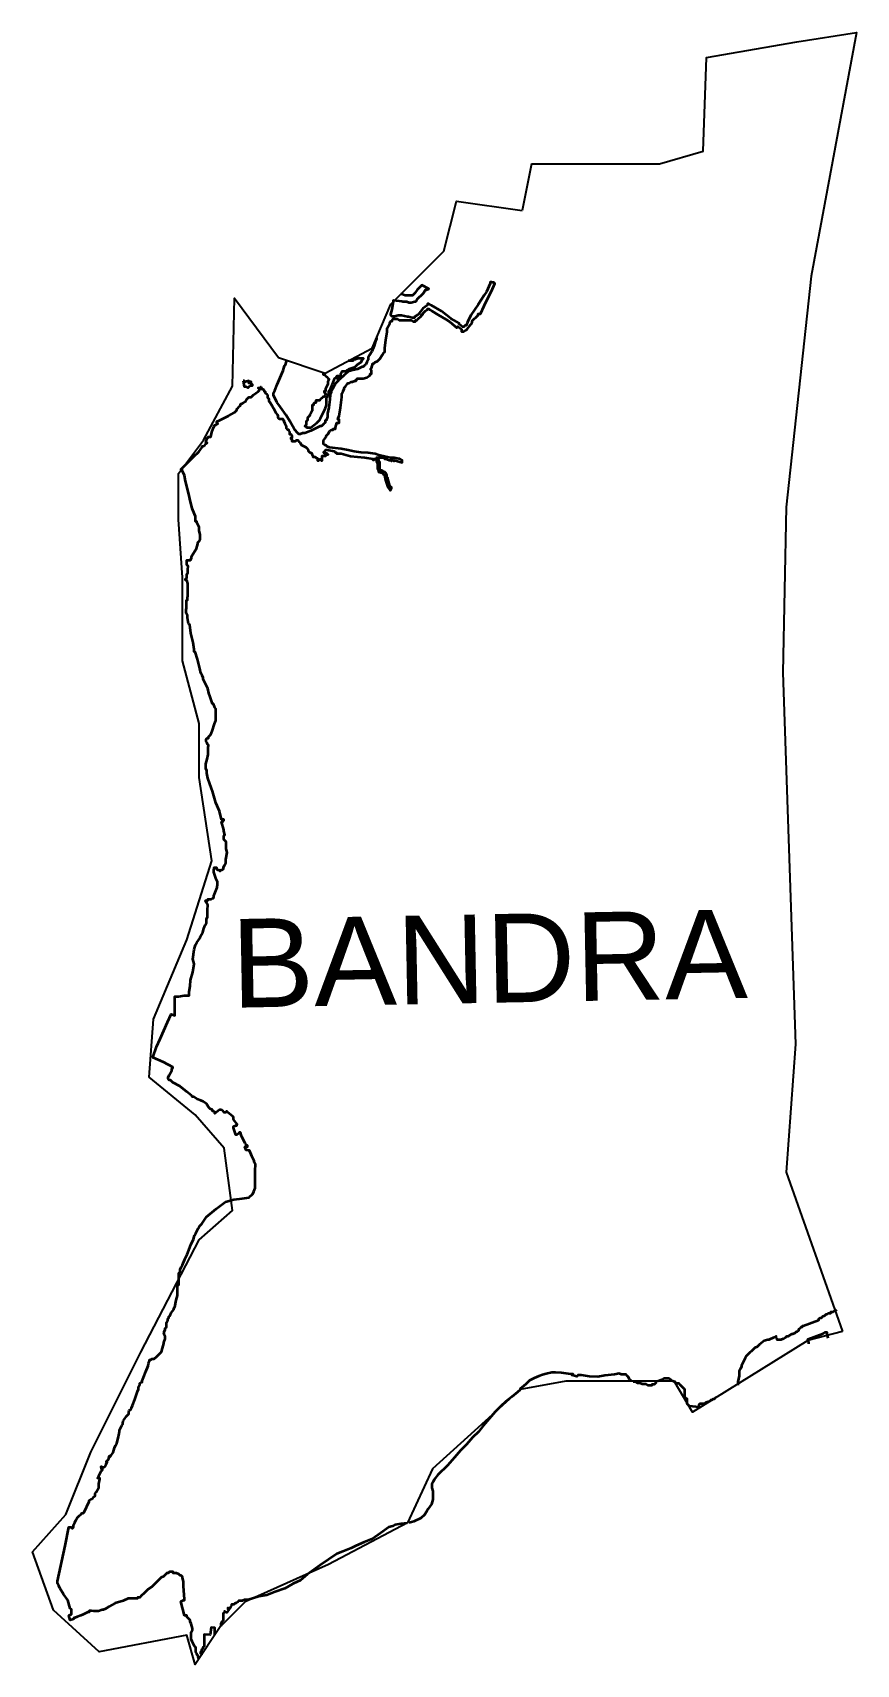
# Model space of a CAD drawing. Header units: metres. Extents: x 270268 to 273055, y 2106718 to 2112242.
import ezdxf

# ---------------------------------------------------------------- set-up
doc = ezdxf.new("R2010")
doc.units = ezdxf.units.M
doc.layers.add('HIGH TIDE LINE', color=7, linetype='Continuous', true_color=0xff00c5)
doc.layers.add('village', color=3, linetype='Continuous')
doc.layers.add('VILLAGE NAME', color=250, linetype='Continuous')

msp = doc.modelspace()

# ---------------------------------------------------------------- linework, layer by layer
at = {"color": 90}
msp.add_line((271955.8, 2111798.2), (271924.1, 2111639.6), dxfattribs=at)
at = {"layer": 'HIGH TIDE LINE', "lineweight": 35}
for points in [[(270830.5, 2106736.9), (270827.5, 2106743.1), (270827.5, 2106747), (270823.6, 2106751.1), (270823.6, 2106755.1), (270819.7, 2106759.1), (270819.7, 2106763.1), (270819.8, 2106767), (270819.9, 2106775), (270815.9, 2106779), (270808.2, 2106795.1), (270804.3, 2106803.1), (270804.3, 2106807.1), (270804.4, 2106815), (270804.4, 2106819), (270804.5, 2106823), (270804.5, 2106827), (270808.6, 2106834.9), (270808.6, 2106838.9), (270804.8, 2106854.9), (270801, 2106862.9), (270801, 2106866.9), (270797.1, 2106870.9), (270789.2, 2106878.9), (270789.2, 2106882.9), (270785.2, 2106883), (270781.3, 2106883), (270769.9, 2106931), (270777.9, 2106934.8), (270781.9, 2106934.8), (270781.9, 2106938.8), (270778.4, 2106982.6), (270778.6, 2106998.6), (270774.7, 2107010.6), (270774.8, 2107014.6), (270770.9, 2107018.6), (270766.9, 2107018.6), (270762.9, 2107022.7), (270755, 2107026.7), (270743.1, 2107026.9), (270743.1, 2107030.8), (270739.1, 2107030.9), (270735.1, 2107030.9), (270731.2, 2107031), (270727.1, 2107027), (270723.2, 2107027.1), (270711.1, 2107015.3), (270703.1, 2107011.4), (270691, 2106999.6), (270670.8, 2106979.9), (270658.8, 2106972), (270646.7, 2106960.2), (270634.6, 2106948.4), (270630.6, 2106944.5), (270626.6, 2106944.5), (270622.6, 2106944.6), (270622.6, 2106940.6), (270618.6, 2106940.6), (270610.6, 2106940.7), (270602.7, 2106940.8), (270598.7, 2106940.9), (270590.7, 2106941), (270574.7, 2106933.2), (270546.7, 2106925.5), (270526.7, 2106913.8), (270514.7, 2106906), (270506.6, 2106902.1), (270502.7, 2106902.1), (270490.7, 2106898.3), (270474.7, 2106898.4), (270466.8, 2106898.5), (270462.8, 2106898.6), (270458.8, 2106898.6), (270458.8, 2106894.6), (270454.8, 2106894.7), (270438.8, 2106886.9), (270430.7, 2106883), (270418.8, 2106879.2), (270410.7, 2106875.3), (270406.8, 2106875.3), (270406.7, 2106871.3), (270394.7, 2106867.5), (270390.9, 2106883.5), (270398.9, 2106887.4), (270399, 2106891.3), (270399.1, 2106899.3), (270399.1, 2106903.3), (270395.2, 2106907.3), (270387.5, 2106935.3), (270371.8, 2106955.4), (270360.1, 2106975.4), (270356.2, 2106983.5), (270352.3, 2106991.5), (270352.4, 2106999.4), (270377.7, 2107118.7), (270390.3, 2107182.3), (270394.3, 2107182.2), (270398.3, 2107182.2), (270402.2, 2107178.1), (270406.3, 2107182.1), (270406.3, 2107186.1), (270406.3, 2107190), (270410.4, 2107198), (270414.5, 2107205.9), (270418.6, 2107213.8), (270426.6, 2107221.7), (270430.6, 2107225.6), (270434.7, 2107229.6), (270438.7, 2107229.5), (270442.7, 2107233.5), (270459, 2107269.1), (270459.1, 2107273.1), (270467.1, 2107277), (270471.1, 2107280.9), (270475.1, 2107284.9), (270479.2, 2107288.8), (270479.3, 2107296.8), (270483.3, 2107300.7), (270491.4, 2107316.6), (270491.5, 2107320.5), (270491.5, 2107324.5), (270491.6, 2107328.5), (270495.7, 2107344.4), (270495.8, 2107348.4), (270487.8, 2107348.5), (270491.9, 2107356.4), (270500, 2107372.2), (270504.1, 2107376.2), (270504.1, 2107380.2), (270500.1, 2107380.2), (270504.1, 2107384.1), (270500.2, 2107384.2), (270500.2, 2107388.2), (270508.1, 2107384.1), (270512.2, 2107388), (270516.2, 2107396), (270520.3, 2107403.9), (270516.3, 2107403.9), (270520.3, 2107407.9), (270524.4, 2107411.8), (270528.5, 2107423.7), (270528.4, 2107419.7), (270532.5, 2107423.7), (270540.6, 2107435.5), (270544.7, 2107451.4), (270548.8, 2107459.3), (270552.9, 2107467.2), (270557.1, 2107483.1), (270561.2, 2107499), (270561.3, 2107507), (270561.3, 2107511), (270569.5, 2107526.8), (270573.5, 2107530.8), (270573.6, 2107534.7), (270573.7, 2107542.7), (270577.7, 2107546.6), (270585.8, 2107558.5), (270589.8, 2107562.4), (270593.8, 2107566.4), (270593.9, 2107570.4), (270594, 2107578.3), (270598, 2107578.3), (270602, 2107586.2), (270606.1, 2107594.1), (270614.3, 2107614), (270622.6, 2107641.7), (270626.7, 2107649.7), (270626.7, 2107653.6), (270626.7, 2107657.6), (270630.8, 2107665.6), (270630.9, 2107669.5), (270634.9, 2107673.5), (270638.9, 2107673.4), (270638.9, 2107677.4), (270643, 2107689.3), (270651.2, 2107709.1), (270659.4, 2107729), (270659.5, 2107736.9), (270663.6, 2107744.9), (270663.6, 2107748.8), (270667.6, 2107748.8), (270671.6, 2107752.7), (270679.6, 2107752.6), (270687.7, 2107760.5), (270695.7, 2107768.4), (270703.8, 2107776.3), (270707.9, 2107788.2), (270712.1, 2107804.1), (270712.1, 2107808), (270716.2, 2107820), (270716.3, 2107827.9), (270712.4, 2107835.9), (270712.5, 2107839.9), (270712.5, 2107843.9), (270716.6, 2107851.8), (270716.6, 2107855.8), (270720.7, 2107859.7), (270720.8, 2107875.7), (270724.9, 2107883.6), (270725, 2107887.6), (270729, 2107891.5), (270729, 2107895.5), (270733.1, 2107899.4), (270737.1, 2107907.4), (270745.2, 2107919.2), (270745.3, 2107923.2), (270749.3, 2107927.1), (270753.6, 2107951), (270757.7, 2107966.9), (270757.9, 2107978.8), (270757.9, 2107986.8), (270758, 2107994.8), (270758.1, 2108002.7), (270762.1, 2108002.7), (270762.2, 2108006.7), (270762.3, 2108018.6), (270762.5, 2108038.5), (270762.6, 2108042.5), (270766.6, 2108046.5), (270766.7, 2108054.4), (270770.7, 2108062.3), (270774.8, 2108070.3), (270783, 2108090.1), (270791.2, 2108105.9), (270803.5, 2108137.7), (270811.7, 2108157.5), (270815.8, 2108169.4), (270819.9, 2108177.3), (270828, 2108193.2), (270832.1, 2108201.1), (270840.1, 2108209), (270856.3, 2108232.7), (270888.5, 2108260.2), (270920.6, 2108283.7), (270948.6, 2108291.4), (270976.5, 2108295.1), (271000.5, 2108298.8), (271004.5, 2108302.7), (271008.5, 2108306.6), (271012.6, 2108310.6), (271016.6, 2108318.5), (271020.7, 2108330.4), (271020.8, 2108334.4), (271020.9, 2108342.4), (271021.1, 2108362.3), (271021.4, 2108390.2), (271021.7, 2108410.1), (271017.8, 2108418.1), (271017.8, 2108422.1), (271010, 2108438.1), (271002.3, 2108458.1), (270998.3, 2108458.1), (270990.3, 2108458.2), (270986.5, 2108470.2), (270994.5, 2108470.1), (270994.5, 2108474.1), (270990.5, 2108474.2), (270990.6, 2108478.2), (270986.6, 2108482.2), (270974.9, 2108506.2), (270971.1, 2108518.2), (270967.1, 2108518.3), (270963.1, 2108514.3), (270959.1, 2108510.4), (270955.1, 2108510.4), (270947.4, 2108534.4), (270947.4, 2108538.4), (270955.4, 2108542.3), (270959.4, 2108542.2), (270959.5, 2108546.2), (270947.7, 2108562.3), (270947.8, 2108570.3), (270943.9, 2108574.3), (270928.1, 2108586.4), (270924.1, 2108590.5), (270920.1, 2108586.5), (270916.1, 2108586.6), (270912.2, 2108590.6), (270908.2, 2108594.6), (270904.3, 2108594.7), (270900.3, 2108594.7), (270884.2, 2108582.9), (270884.2, 2108586.9), (270880.3, 2108591), (270876.3, 2108591), (270876.4, 2108595), (270868.5, 2108599.1), (270864.5, 2108603.1), (270856.7, 2108615.1), (270844.8, 2108623.2), (270836.9, 2108627.3), (270825, 2108631.4), (270813.1, 2108639.5), (270809.2, 2108639.6), (270805.2, 2108643.6), (270789.4, 2108655.7), (270765.8, 2108675.9), (270742, 2108688.1), (270738.1, 2108692.2), (270734.1, 2108696.2), (270730.1, 2108696.2), (270726.2, 2108700.3), (270726.3, 2108704.2), (270730.3, 2108712.2), (270738.5, 2108728), (270738.5, 2108732), (270742.6, 2108739.9), (270710.9, 2108756.2), (270675.2, 2108772.6), (270687.6, 2108808.3), (270699.9, 2108836), (270712.1, 2108863.8), (270724.4, 2108891.5), (270736.7, 2108919.3), (270748.6, 2108915.1), (270749.1, 2108962.9), (270749.2, 2108974.9), (270749.3, 2108978.9), (270753.3, 2108978.8), (270757.2, 2108978.8), (270761.2, 2108978.7), (270781.2, 2108982.5), (270793.1, 2108982.4), (270797.1, 2108982.3), (270797.2, 2108986.3), (270797.3, 2108994.3), (270801.5, 2109014.1), (270801.7, 2109034), (270810, 2109061.8), (270814.3, 2109089.7), (270810.5, 2109105.7), (270814.8, 2109137.5), (270819, 2109153.4), (270823.1, 2109161.3), (270835.2, 2109177.1), (270835.2, 2109181.1), (270843.4, 2109196.9), (270847.5, 2109208.8), (270851.6, 2109220.7), (270855.7, 2109228.6), (270855.8, 2109240.6), (270859.9, 2109248.5), (270859.9, 2109252.5), (270860, 2109256.5), (270860.2, 2109272.4), (270860.3, 2109288.3), (270856.4, 2109296.4), (270852.6, 2109304.4), (270860.5, 2109304.3), (270860.6, 2109308.3), (270864.5, 2109308.2), (270868.5, 2109308.2), (270872.5, 2109308.1), (270876.5, 2109312.1), (270880.5, 2109312), (270880.6, 2109316), (270880.6, 2109320), (270892.9, 2109347.7), (270892.9, 2109351.7), (270893, 2109355.7), (270893, 2109359.7), (270893.1, 2109363.7), (270893.1, 2109367.7), (270889.2, 2109375.7), (270881.5, 2109399.7), (270881.6, 2109403.6), (270881.6, 2109407.6), (270881.7, 2109411.6), (270881.7, 2109415.6), (270885.7, 2109415.5), (270889.7, 2109415.5), (270889.6, 2109411.5), (270893.6, 2109407.5), (270897.5, 2109407.4), (270901.5, 2109403.4), (270905.5, 2109407.4), (270909.5, 2109407.3), (270913.5, 2109411.2), (270913.6, 2109415.2), (270917.6, 2109423.1), (270921.7, 2109431.1), (270921.8, 2109443), (270926.1, 2109466.9), (270922.3, 2109478.9), (270922.5, 2109502.8), (270918.6, 2109506.8), (270914.6, 2109510.8), (270914.7, 2109518.8), (270914.8, 2109522.8), (270918.8, 2109526.7), (270915, 2109538.7), (270915, 2109542.7), (270907.4, 2109570.7), (270911.3, 2109570.6), (270915.4, 2109574.6), (270915.4, 2109578.5), (270907.5, 2109578.6), (270899.8, 2109606.6), (270888.2, 2109634.6), (270876.7, 2109674.6), (270872.8, 2109682.6), (270861.2, 2109718.6), (270857.4, 2109734.6), (270857.5, 2109742.5), (270853.6, 2109750.5), (270853.7, 2109758.5), (270853.8, 2109766.5), (270858, 2109782.4), (270862.1, 2109798.3), (270862.3, 2109810.2), (270862.4, 2109822.2), (270862.5, 2109830.1), (270858.6, 2109834.2), (270858.6, 2109838.1), (270854.7, 2109842.2), (270854.7, 2109846.1), (270854.8, 2109850.1), (270858.8, 2109854.1), (270862.8, 2109854), (270862.8, 2109858), (270866.8, 2109861.9), (270870.9, 2109865.9), (270875, 2109877.8), (270883.2, 2109901.6), (270887.4, 2109913.5), (270887.4, 2109917.5), (270887.5, 2109929.4), (270887.6, 2109937.4), (270887.7, 2109945.4), (270887.8, 2109953.3), (270883.9, 2109957.4), (270880, 2109969.4), (270876, 2109969.4), (270868.3, 2109993.4), (270864.5, 2110005.4), (270860.7, 2110021.4), (270845.1, 2110053.4), (270845.2, 2110057.4), (270841.3, 2110065.4), (270837.4, 2110073.4), (270833.6, 2110089.4), (270826, 2110121.4), (270818.3, 2110145.3), (270814.3, 2110145.4), (270814.4, 2110153.4), (270810.7, 2110177.3), (270803.1, 2110209.3), (270799.4, 2110237.2), (270795.5, 2110241.2), (270791.7, 2110261.2), (270791.8, 2110265.2), (270791.8, 2110269.1), (270787.9, 2110277.2), (270788, 2110289.1), (270788.1, 2110293.1), (270788.2, 2110301.1), (270788.2, 2110305), (270788.3, 2110309), (270788.3, 2110313), (270788.4, 2110317), (270788.4, 2110321), (270792.4, 2110320.9), (270792.4, 2110324.9), (270792.5, 2110328.9), (270792.6, 2110336.9), (270792.7, 2110344.8), (270792.7, 2110348.8), (270792.8, 2110352.8), (270792.8, 2110360.8), (270793, 2110376.7), (270789.2, 2110388.7), (270785.2, 2110388.7), (270785.2, 2110392.7), (270789.3, 2110396.7), (270789.3, 2110400.6), (270789.4, 2110404.6), (270789.4, 2110408.6), (270793.4, 2110412.5), (270793.5, 2110416.5), (270793.5, 2110420.5), (270793.6, 2110424.5), (270793.7, 2110436.4), (270789.8, 2110440.5), (270789.9, 2110456.4), (270801.9, 2110456.3), (270806, 2110464.2), (270806, 2110468.2), (270822.3, 2110495.9), (270826.4, 2110511.8), (270826.5, 2110515.8), (270830.5, 2110519.7), (270834.6, 2110527.6), (270834.6, 2110531.6), (270834.7, 2110535.6), (270834.8, 2110543.5), (270830.9, 2110555.5), (270831, 2110567.5), (270823.3, 2110583.5), (270823.3, 2110587.5), (270819.3, 2110587.5), (270819.4, 2110595.5), (270819.5, 2110603.5), (270815.6, 2110611.5), (270807.9, 2110631.5), (270800.3, 2110663.5), (270796.5, 2110679.4), (270785, 2110723.4), (270781.3, 2110743.3), (270773.5, 2110759.4), (270773.5, 2110763.3), (270769.5, 2110763.4), (270773.6, 2110767.3), (270781.6, 2110775.2), (270789.7, 2110783.1), (270797.7, 2110791), (270805.8, 2110798.8), (270813.8, 2110806.7), (270830, 2110822.5), (270842.1, 2110838.3), (270842.1, 2110842.2), (270846.1, 2110842.2), (270850.1, 2110846.1), (270854.2, 2110850.1), (270858.2, 2110854), (270854.2, 2110854.1), (270858.4, 2110870), (270862.4, 2110869.9), (270862.4, 2110873.9), (270866.4, 2110873.8), (270870.4, 2110873.8), (270874.5, 2110889.7), (270878.6, 2110901.6), (270882.7, 2110909.5), (270882.8, 2110913.5), (270886.7, 2110913.5), (270890.8, 2110917.4), (270894.8, 2110917.3), (270890.8, 2110921.4), (270890.9, 2110925.4), (270898.9, 2110929.2), (270930.9, 2110944.8), (270951, 2110956.5), (270955, 2110960.5), (270959, 2110964.4), (270959.1, 2110968.4), (270963.1, 2110972.3), (270967.1, 2110976.3), (270971.2, 2110980.2), (270971.2, 2110984.2), (270979.2, 2110988.1), (270987.2, 2110992), (270991.3, 2110999.9), (270995.3, 2111003.8), (270999.3, 2111007.8), (271003.3, 2111007.7), (271007.3, 2111007.7), (271015.4, 2111015.6), (271031.4, 2111027.3), (271035.5, 2111031.3), (271035.5, 2111035.3), (271031.6, 2111039.3), (271035.6, 2111039.2), (271039.6, 2111043.2), (271043.5, 2111035.2), (271047.5, 2111035.1), (271051.4, 2111031.1), (271051.3, 2111027.1), (271055.3, 2111027.1), (271055.3, 2111023.1), (271059.2, 2111019.1), (271063.2, 2111015), (271063.1, 2111007.1), (271067, 2111003), (271067, 2110999), (271066.9, 2110995.1), (271070.9, 2110991), (271078.7, 2110979), (271082.6, 2110971), (271090.4, 2110955), (271094.3, 2110950.9), (271098.2, 2110946.9), (271098.2, 2110942.9), (271098.1, 2110938.9), (271102.1, 2110934.9), (271106.1, 2110934.9), (271110, 2110934.8), (271114, 2110934.8), (271114, 2110930.8), (271118, 2110930.7), (271117.9, 2110926.8), (271121.8, 2110918.8), (271125.7, 2110910.7), (271125.7, 2110906.8), (271125.6, 2110902.8), (271129.6, 2110898.7), (271133.5, 2110898.7), (271133.5, 2110894.7), (271137.4, 2110890.7), (271137.4, 2110886.7), (271137.3, 2110882.7), (271141.3, 2110882.7), (271145.3, 2110878.6), (271145.2, 2110874.7), (271145.2, 2110870.7), (271141.2, 2110870.7), (271141.1, 2110866.7), (271145.1, 2110866.7), (271145.1, 2110862.7), (271145, 2110858.7), (271149, 2110858.7), (271153, 2110858.6), (271157, 2110858.6), (271161, 2110862.5), (271165, 2110862.5), (271168.9, 2110858.5), (271172.9, 2110854.4), (271176.8, 2110846.4), (271192.6, 2110838.3), (271196.5, 2110834.2), (271200.5, 2110830.2), (271200.4, 2110826.2), (271204.4, 2110822.2), (271212.3, 2110818.1), (271212.2, 2110814.1), (271216.2, 2110810.1), (271216.1, 2110806.1), (271220.1, 2110806.1), (271224.1, 2110806), (271228, 2110802), (271232, 2110802), (271232, 2110798), (271231.9, 2110794), (271235.9, 2110794), (271239.9, 2110797.9), (271243.9, 2110797.9), (271243.9, 2110793.9), (271247.9, 2110793.8), (271247.9, 2110797.8), (271248, 2110801.8), (271248, 2110805.8), (271248, 2110809.8), (271252, 2110809.7), (271256, 2110809.7), (271260, 2110809.6), (271264, 2110813.6), (271268, 2110813.5), (271264, 2110813.6), (271264.1, 2110817.5), (271260.1, 2110817.6), (271256.1, 2110817.6), (271252.2, 2110821.7), (271256.1, 2110821.6), (271256.2, 2110825.6), (271260.2, 2110829.5), (271264.2, 2110829.5), (271288, 2110825.2), (271292, 2110821.2), (271296, 2110821.2), (271295.9, 2110817.2), (271311.9, 2110817), (271343.6, 2110808.7), (271391.4, 2110804.1), (271419.2, 2110799.8), (271419.2, 2110795.9), (271423.1, 2110795.8), (271423.2, 2110799.8), (271431.1, 2110795.7), (271431.1, 2110791.7), (271435, 2110783.7), (271434.8, 2110767.8), (271438.7, 2110759.8), (271438.6, 2110755.8), (271450.5, 2110751.7), (271454.5, 2110747.7), (271458.4, 2110743.6), (271462.2, 2110727.6), (271469.9, 2110703.7), (271477.7, 2110691.6), (271481.8, 2110699.5), (271481.8, 2110703.5), (271477.9, 2110703.6), (271474, 2110715.6), (271470.2, 2110731.5), (271470.3, 2110735.5), (271466.3, 2110739.6), (271466.4, 2110743.5), (271462.5, 2110751.5), (271458.5, 2110755.6), (271450.6, 2110759.7), (271446.6, 2110759.7), (271442.7, 2110763.7), (271442.7, 2110767.7), (271442.8, 2110771.7), (271442.8, 2110775.7), (271442.9, 2110779.7), (271442.9, 2110783.6), (271443, 2110787.6), (271439, 2110791.7), (271439.1, 2110795.6), (271431.2, 2110803.7), (271443.1, 2110803.6), (271451.1, 2110803.5), (271459.1, 2110803.4), (271459, 2110799.4), (271463, 2110799.3), (271474.9, 2110795.2), (271482.9, 2110795.1), (271482.8, 2110791.2), (271482.9, 2110795.1), (271486.9, 2110795.1), (271490.8, 2110791.1), (271490.8, 2110795), (271502.8, 2110790.9), (271518.6, 2110786.8), (271518.7, 2110794.7), (271510.8, 2110798.8), (271506.8, 2110798.9), (271490.9, 2110803), (271479, 2110803.2), (271459.1, 2110807.4), (271439.3, 2110811.6), (271427.4, 2110815.7), (271403.5, 2110819.9), (271379.6, 2110820.2), (271355.8, 2110824.5), (271335.9, 2110828.7), (271312, 2110832.9), (271272.3, 2110837.4), (271264.3, 2110841.4), (271260.4, 2110845.5), (271256.4, 2110845.5), (271252.5, 2110849.5), (271252.5, 2110853.5), (271252.6, 2110857.5), (271252.6, 2110861.5), (271260.7, 2110873.4), (271260.8, 2110877.3), (271268.8, 2110885.2), (271272.9, 2110893.1), (271280.9, 2110897), (271284.9, 2110897), (271284.9, 2110901), (271288.9, 2110900.9), (271292.9, 2110900.9), (271292.9, 2110904.9), (271297.1, 2110920.7), (271301.1, 2110920.7), (271305.1, 2110920.7), (271305.2, 2110932.6), (271301.2, 2110932.7), (271301.3, 2110936.6), (271305.3, 2110944.6), (271309.6, 2110972.4), (271314, 2111008.2), (271314.1, 2111012.2), (271314.2, 2111020.1), (271318.2, 2111028.1), (271322.3, 2111036), (271322.4, 2111040), (271326.4, 2111043.9), (271334.5, 2111055.8), (271338.5, 2111055.7), (271346.5, 2111059.6), (271350.5, 2111059.6), (271358.5, 2111063.5), (271362.4, 2111063.4), (271362.5, 2111067.4), (271366.5, 2111067.4), (271366.5, 2111071.3), (271370.5, 2111071.3), (271374.5, 2111071.3), (271378.5, 2111071.2), (271382.5, 2111071.2), (271386.4, 2111071.1), (271398.4, 2111075), (271410.5, 2111082.8), (271410.5, 2111086.8), (271414.5, 2111086.7), (271414.6, 2111098.7), (271410.7, 2111102.7), (271414.7, 2111106.7), (271418.9, 2111122.5), (271422.9, 2111122.5), (271426.9, 2111126.4), (271434.9, 2111130.3), (271443, 2111138.2), (271451.1, 2111150.1), (271455.1, 2111158), (271459.2, 2111161.9), (271459.3, 2111173.9), (271463.6, 2111201.7), (271467.9, 2111229.5), (271468, 2111241.5), (271476.2, 2111257.3), (271476.2, 2111261.3), (271480.3, 2111265.3), (271484.2, 2111265.2), (271484.3, 2111269.2), (271488.3, 2111273.1), (271492.3, 2111273.1), (271496.3, 2111273), (271500.3, 2111273), (271508.2, 2111268.9), (271512.2, 2111268.9), (271516.1, 2111268.8), (271520.1, 2111268.8), (271524.1, 2111268.7), (271532.1, 2111268.7), (271536.1, 2111268.6), (271540, 2111268.6), (271544, 2111268.5), (271548, 2111268.5), (271555.9, 2111264.4), (271559.9, 2111264.4), (271563.9, 2111264.3), (271563.9, 2111268.3), (271567.9, 2111268.2), (271571.9, 2111272.2), (271584, 2111284), (271584.1, 2111288), (271588.1, 2111287.9), (271588.1, 2111291.9), (271596.2, 2111299.8), (271604.2, 2111303.7), (271604.2, 2111307.7), (271608.2, 2111307.6), (271612.1, 2111303.6), (271620.1, 2111299.5), (271639.8, 2111287.4), (271667.5, 2111271.1), (271679.4, 2111263), (271703.1, 2111242.8), (271707.1, 2111246.8), (271718.9, 2111238.6), (271718.9, 2111234.7), (271718.9, 2111230.7), (271722.8, 2111230.6), (271726.8, 2111230.6), (271734.8, 2111234.5), (271738.9, 2111238.4), (271751, 2111254.2), (271755.1, 2111262.1), (271755.1, 2111266.1), (271763.2, 2111274), (271767.2, 2111277.9), (271775.2, 2111285.8), (271775.3, 2111289.8), (271779.3, 2111289.8), (271783.3, 2111289.7), (271795.5, 2111317.5), (271807.7, 2111341.2), (271820, 2111365), (271828.1, 2111384.8), (271832.2, 2111392.7), (271828.3, 2111396.8), (271824.3, 2111396.8), (271820.3, 2111396.9), (271816.3, 2111396.9), (271816.3, 2111392.9), (271804, 2111365.2), (271795.9, 2111353.3), (271775.6, 2111321.7), (271751.3, 2111286.1), (271739.1, 2111262.3), (271735, 2111250.4), (271731, 2111250.5), (271727, 2111246.5), (271723, 2111246.6), (271711.2, 2111254.7), (271711.2, 2111258.7), (271703.3, 2111262.7), (271683.5, 2111274.9), (271651.9, 2111299.2), (271616.3, 2111319.5), (271608.4, 2111323.6), (271604.4, 2111323.6), (271604.3, 2111319.6), (271588.3, 2111307.9), (271572.1, 2111288.1), (271560.1, 2111280.3), (271560, 2111276.3), (271556.1, 2111276.4), (271552.1, 2111276.4), (271540.2, 2111280.5), (271536.2, 2111280.6), (271516.3, 2111284.8), (271512.3, 2111284.8), (271504.4, 2111284.9), (271492.4, 2111281.1), (271488.4, 2111281.1), (271484.4, 2111281.1), (271480.5, 2111285.2), (271480.5, 2111289.2), (271484.7, 2111305), (271489, 2111332.9), (271489, 2111336.9), (271516.9, 2111332.6), (271520.8, 2111332.5), (271524.8, 2111332.5), (271532.8, 2111332.4), (271540.7, 2111328.3), (271548.7, 2111328.2), (271560.7, 2111332.1), (271564.7, 2111332), (271568.7, 2111339.9), (271588.9, 2111359.6), (271597, 2111371.5), (271601, 2111371.5), (271609, 2111375.3), (271585.2, 2111387.6), (271573.1, 2111375.8), (271569.1, 2111371.8), (271561, 2111360), (271557, 2111356), (271552.9, 2111352.1), (271549, 2111352.1), (271541, 2111352.2), (271529, 2111352.4), (271517.1, 2111356.5), (271514.1, 2111356.5)], [(271431.8, 2111210), (271431.8, 2111206.1), (271427.7, 2111198.1), (271423.5, 2111182.2), (271415.4, 2111162.4), (271407.3, 2111150.6), (271403.2, 2111142.6), (271403.1, 2111134.7), (271399, 2111126.7), (271394.9, 2111118.8), (271390.9, 2111114.9), (271386.9, 2111111), (271382.9, 2111111), (271366.9, 2111103.2), (271350.9, 2111099.4), (271338.9, 2111095.6), (271322.8, 2111083.8), (271306.7, 2111068), (271306.8, 2111072), (271306.8, 2111076), (271310.9, 2111079.9), (271310.9, 2111083.9), (271310.9, 2111087.9), (271315, 2111095.8), (271319, 2111095.8), (271323, 2111095.7), (271327, 2111095.7), (271331, 2111099.6), (271335, 2111099.6), (271339, 2111103.5), (271359, 2111111.3), (271367.1, 2111119.1), (271379.1, 2111127), (271383.2, 2111134.9), (271387.2, 2111138.8), (271383.2, 2111138.9), (271379.2, 2111138.9), (271375.3, 2111139), (271371.3, 2111139), (271367.3, 2111139.1), (271359.3, 2111135.2), (271355.3, 2111135.2), (271351.3, 2111131.3), (271347.3, 2111131.3), (271343.3, 2111131.4), (271339.3, 2111131.4), (271335.3, 2111131.5)], [(271251.3, 2111092.6), (271251.2, 2111088.6), (271251.2, 2111084.6), (271255.1, 2111084.6), (271259.1, 2111080.5), (271263, 2111076.5), (271267, 2111072.5), (271270.9, 2111068.4), (271266.8, 2111060.5), (271266.7, 2111052.6), (271258.6, 2111036.7), (271258.5, 2111032.7), (271258.5, 2111028.7), (271254.5, 2111028.8), (271254.5, 2111024.8), (271258.4, 2111020.8), (271258.3, 2111012.8), (271254.3, 2111008.9), (271250.3, 2111008.9), (271246.3, 2111005), (271242.2, 2111001), (271238.2, 2110997.1), (271234.2, 2110997.2), (271230.3, 2110997.2), (271226.3, 2110997.2), (271226.2, 2110993.3), (271226.2, 2110989.3), (271222.2, 2110989.3), (271218.2, 2110985.4), (271218.1, 2110981.4), (271214.1, 2110981.4), (271214.1, 2110977.5), (271214.1, 2110973.5), (271214, 2110969.5), (271214, 2110965.5), (271213.9, 2110961.5), (271209.8, 2110953.6), (271205.8, 2110949.7), (271205.8, 2110945.7), (271201.7, 2110941.7), (271197.7, 2110937.8), (271197.7, 2110933.8), (271197.6, 2110929.8), (271193.6, 2110925.9), (271193.5, 2110914), (271189.4, 2110910), (271193.4, 2110910), (271193.4, 2110906), (271197.4, 2110905.9), (271205.3, 2110905.9), (271209.3, 2110905.8), (271229.4, 2110921.5), (271237.4, 2110929.4), (271241.5, 2110937.3), (271249.7, 2110953.2), (271257.8, 2110969), (271261.9, 2110980.9), (271262, 2110988.9), (271262.1, 2110992.9), (271262.2, 2111004.8), (271266.2, 2111008.7), (271270.4, 2111020.6), (271270.4, 2111024.6), (271270.4, 2111028.6), (271274.5, 2111032.5), (271282.7, 2111052.4), (271290.9, 2111072.2), (271294.9, 2111076.1), (271298.9, 2111080.1), (271302.9, 2111080), (271298.9, 2111076.1), (271298.8, 2111072.1), (271302.7, 2111064.1), (271294.7, 2111056.2), (271290.6, 2111052.3), (271290.6, 2111048.3), (271286.5, 2111040.4), (271278.4, 2111028.5), (271278.4, 2111024.5), (271274.3, 2111016.6), (271274.1, 2111000.7), (271269.8, 2110972.8), (271265.6, 2110953), (271265.5, 2110941), (271261.3, 2110929.1), (271257.4, 2110929.2), (271257.3, 2110921.2), (271253.2, 2110917.3), (271245.2, 2110909.4), (271241.2, 2110909.4), (271209.2, 2110893.9), (271189.2, 2110886.1), (271181.2, 2110886.2), (271173.2, 2110882.3), (271169.2, 2110882.4), (271165.3, 2110886.4), (271153.5, 2110898.5), (271137.8, 2110926.5), (271126.1, 2110946.6), (271106.5, 2110974.7), (271094.8, 2110990.8), (271083.1, 2111014.8), (271083.1, 2111018.8), (271083.2, 2111022.8), (271087.2, 2111030.7), (271095.4, 2111050.5), (271111.8, 2111090.2), (271115.9, 2111098.1), (271120, 2111114), (271124.1, 2111117.9), (271128.6, 2111133)], [(272987.7, 2107917.7), (272983.7, 2107913.7), (272979.7, 2107913.8), (272975.7, 2107909.8), (272971.7, 2107909.9), (272967.7, 2107909.9), (272967.7, 2107906), (272963.7, 2107906), (272959.7, 2107906), (272955.7, 2107902.1), (272951.7, 2107902.1), (272947.7, 2107898.2), (272939.7, 2107894.3), (272935.7, 2107890.4), (272931.7, 2107890.4), (272927.6, 2107886.5), (272927.6, 2107882.5), (272875.6, 2107863.2), (272871.6, 2107863.2), (272871.6, 2107859.2), (272867.6, 2107859.3), (272863.6, 2107855.3), (272859.5, 2107851.4), (272859.5, 2107847.4), (272855.5, 2107843.5), (272851.5, 2107843.5), (272847.4, 2107839.6), (272839.4, 2107835.7), (272835.5, 2107835.7), (272823.4, 2107827.9), (272819.4, 2107828), (272815.4, 2107824), (272807.4, 2107820.1), (272799.4, 2107816.2), (272795.4, 2107816.3), (272791.4, 2107816.3), (272787.4, 2107816.4), (272787.5, 2107820.4), (272783.5, 2107824.4), (272783.6, 2107828.4), (272775.6, 2107824.5), (272759.6, 2107816.7), (272755.6, 2107816.7), (272743.6, 2107812.9), (272727.5, 2107801.1), (272719.5, 2107793.2), (272711.4, 2107789.3), (272707.4, 2107785.4), (272699.4, 2107777.5), (272695.3, 2107773.6), (272687.3, 2107765.7), (272683.3, 2107761.8), (272679.2, 2107753.9), (272675.1, 2107745.9), (272667, 2107730.1), (272666.9, 2107726.1), (272662.8, 2107718.2), (272658.8, 2107710.3), (272658.7, 2107706.3), (272658.6, 2107694.3), (272654.4, 2107674.5), (272654.2, 2107662.5)], [(272894.8, 2107803.2), (272894.9, 2107807.2), (272891, 2107819.2), (272943, 2107838.5), (272951, 2107842.4), (272955, 2107842.4), (272955, 2107838.4), (272958.8, 2107822.4)], [(272294.1, 2107676.3), (272292, 2107678.6), (272288, 2107682.6), (272284.1, 2107690.6), (272280.2, 2107694.6), (272276.3, 2107698.7), (272264.3, 2107698.8), (272260.3, 2107698.9), (272252.4, 2107702.9), (272236.4, 2107699.1), (272204.5, 2107695.5), (272180.6, 2107691.8), (272152.7, 2107692.1), (272124.9, 2107696.4), (272112.9, 2107696.5), (272108.9, 2107692.6), (272093, 2107696.8), (272097, 2107700.7), (272081.1, 2107700.9), (272057.3, 2107705.1), (272037.3, 2107705.4), (272025.4, 2107705.5), (272005.4, 2107701.7), (271993.4, 2107697.9), (271981.4, 2107694), (271973.4, 2107690.2), (271965.4, 2107686.3), (271949.4, 2107678.5), (271937.3, 2107666.7), (271917.2, 2107651), (271917.2, 2107648.1)], [(272379.5, 2107673.6), (272371.5, 2107665.7), (272363.5, 2107665.8), (272363.5, 2107661.8), (272351.5, 2107662), (272343.6, 2107666), (272339.6, 2107666.1), (272335.6, 2107666.1), (272331.6, 2107666.2), (272323.7, 2107670.2), (272315.8, 2107670.3), (272307.8, 2107674.4), (272303.9, 2107674.5), (272299.9, 2107674.5)], [(272578.2, 2107619.6), (272578.1, 2107619.6), (272574, 2107615.6), (272570.1, 2107615.7), (272566, 2107611.7), (272562.1, 2107611.8), (272558, 2107607.8), (272546, 2107604), (272538, 2107600.1), (272526.1, 2107600.2), (272522, 2107596.3), (272522, 2107588.3), (272490.9, 2107591.5), (272483, 2107599.6), (272482.4, 2107608.7), (272482.4, 2107612.7), (272482.4, 2107616.7), (272478.5, 2107616.7), (272478.5, 2107620.7), (272474.5, 2107620.7), (272474.6, 2107624.7), (272474.6, 2107628.7), (272474.7, 2107636.7), (272474.8, 2107640.6), (272474.8, 2107648.6), (272470.9, 2107652.6), (272467, 2107656.7), (272463, 2107660.7), (272459.1, 2107664.7), (272455.2, 2107668.8), (272451.2, 2107668.8), (272447.2, 2107668.8), (272443.3, 2107672.9), (272435.3, 2107676.9), (272427.4, 2107681), (272423.5, 2107685), (272419.5, 2107685.1), (272415.5, 2107685.1), (272411.5, 2107685.2), (272407.5, 2107685.2), (272403.6, 2107685.3), (272395.6, 2107681.4), (272387.5, 2107677.5), (272385.2, 2107676.3)], [(271917.2, 2107647), (271909.1, 2107639.1), (271889, 2107623.4), (271868.9, 2107607.7), (271852.8, 2107591.9), (271832.7, 2107572.2), (271812.5, 2107548.6), (271792.3, 2107524.9), (271776.2, 2107505.2), (271756, 2107485.5), (271735.8, 2107461.8), (271715.7, 2107442.1), (271695.5, 2107418.4), (271671.3, 2107390.8), (271639.1, 2107359.3), (271626.9, 2107343.5), (271622.9, 2107335.6), (271618.8, 2107327.7), (271618.7, 2107315.7), (271622.5, 2107303.7), (271622.3, 2107287.8), (271622.3, 2107283.8), (271622.2, 2107275.8), (271618, 2107260), (271605.9, 2107244.2), (271601.8, 2107236.2), (271593.7, 2107224.4), (271581.6, 2107212.6), (271557.6, 2107200.9), (271541.6, 2107197.1)], [(271535.1, 2107196.2), (271513.7, 2107193.4), (271493.8, 2107189.7), (271485.7, 2107185.8), (271473.8, 2107181.9), (271445.6, 2107162.3), (271417.5, 2107142.7), (271389.5, 2107131.1), (271361.5, 2107119.4), (271345.5, 2107111.7), (271317.5, 2107100), (271297.5, 2107092.3), (271269.4, 2107072.7), (271241.3, 2107053.1), (271197.1, 2107021.7), (271173, 2107002.1), (271165, 2106998.2), (271148.9, 2106990.4), (271120.9, 2106974.8), (271088.9, 2106963.2), (271076.9, 2106959.3), (271060.9, 2106951.6), (271032.9, 2106947.9), (270997, 2106936.3), (270985, 2106936.5), (270977, 2106932.6), (270965.1, 2106932.7), (270961, 2106928.8), (270957, 2106924.8), (270953, 2106924.9), (270949, 2106921), (270945, 2106921), (270941, 2106921), (270941, 2106917.1), (270937, 2106913.1), (270936.9, 2106909.1), (270932.9, 2106905.2), (270928.9, 2106909.2), (270928.9, 2106905.2), (270932.9, 2106905.2), (270924.8, 2106893.3), (270916.9, 2106897.4), (270916.8, 2106893.4), (270912.8, 2106889.5), (270912.7, 2106885.5), (270912.7, 2106881.5), (270912.6, 2106877.5), (270912.6, 2106869.6), (270912.5, 2106865.6), (270908.5, 2106861.7), (270904.4, 2106853.7), (270904.4, 2106849.7), (270904.3, 2106846.7)], [(270884.1, 2106817.3), (270884.4, 2106842), (270872.4, 2106842.1), (270868.2, 2106818.3), (270848.2, 2106818.5), (270848.2, 2106814.5), (270848.2, 2106810.5), (270848, 2106798.6), (270847.8, 2106782.7), (270847.8, 2106778.7), (270843.8, 2106774.7), (270843.7, 2106770.8), (270839.7, 2106766.8), (270839.7, 2106762.8), (270835.6, 2106758.9), (270835.6, 2106754.9), (270839.6, 2106754.9), (270839.5, 2106750.4)]]:
    msp.add_lwpolyline(points, dxfattribs=at)
msp.add_lwpolyline([(270980.1, 2111063.8), (270983.8, 2111043.8), (270987.8, 2111043.8), (270995.7, 2111039.7), (270999.8, 2111043.6), (271007.8, 2111047.5), (271011.7, 2111047.5), (271011.8, 2111051.5), (271007.8, 2111051.5), (271007.9, 2111055.5), (271007.9, 2111059.5), (271003.9, 2111059.5), (270999.9, 2111055.6), (270999.9, 2111059.6), (271000, 2111063.6), (270988, 2111059.7), (270984, 2111063.7)], close=True, dxfattribs=at)
at = {"layer": 'village'}
for points in [[(271955.8, 2111798.2, 0), (272389.2, 2111798.2, 0), (272537.3, 2111840.5, 0), (272547.8, 2112157.7, 0), (272854.4, 2112210.6, 0), (273055.3, 2112242.3, 0), (272902.3, 2111418.3, 0), (272817.7, 2110635.9, 0), (272807.1, 2110075.6, 0), (272849.4, 2108817.5, 0), (272817.7, 2108384, 0), (273008, 2107844.8, 0)], [(273008, 2107844.8, 0), (272891.7, 2107814.5, 0), (272500.5, 2107571.3, 0), (272438.8, 2107676.3, 0), (272072.3, 2107676.3, 0), (271917.3, 2107648.1, 0), (271621.2, 2107380.3, 0), (271536.7, 2107197, 0), (271268.8, 2107056.1, 0), (270986.9, 2106929.2, 0), (270902.3, 2106844.6, 0), (270817.7, 2106717.8, 0), (270789.5, 2106816.4, 0), (270493.5, 2106760, 0), (270338.4, 2106901, 0), (270268, 2107098.4, 0), (270380.7, 2107225.2, 0), (270465.3, 2107436.7, 0), (270634.5, 2107775, 0), (270831.8, 2108155.6, 0), (270944.6, 2108254.3, 0), (270916.4, 2108465.7, 0), (270817.7, 2108578.5, 0), (270662.7, 2108705.4, 0), (270676.8, 2108902.7, 0), (270789.5, 2109170.6, 0), (270874.1, 2109438.4, 0), (270831.8, 2109720.4, 0), (270831.8, 2109903.6, 0), (270775.4, 2110115.1, 0), (270775.4, 2110397, 0), (270761.3, 2110594.3, 0), (270761.3, 2110749.4, 0), (270845.9, 2110862.2, 0), (270944.6, 2111045.4, 0), (270951.4, 2111343.6, 0), (271099.4, 2111142.7, 0), (271258, 2111089.9, 0), (271416.6, 2111174.4, 0), (271480, 2111322.5, 0), (271659.7, 2111502.2, 0), (271702, 2111671.4, 0), (271924.1, 2111639.6, 0)]]:
    msp.add_polyline3d(points, dxfattribs=at)

# ---------------------------------------------------------------- texts
at = {"layer": 'VILLAGE NAME', "insert": (270936.8, 2109240.7), "char_height": 300, "attachment_point": 1, "rotation": 1.1028}
msp.add_mtext_dynamic_manual_height_columns('{\\fArial|b0|i0|c0|p34;BANDRA}', width=2578.433, gutter_width=1928.7, heights=[0], dxfattribs=at)
msp.add_mtext_dynamic_manual_height_columns('{\\fArial|b0|i0|c0|p34;BANDRA}', width=2578.433, gutter_width=1928.7, heights=[0], dxfattribs=at)

doc.saveas('drawing.dxf')
